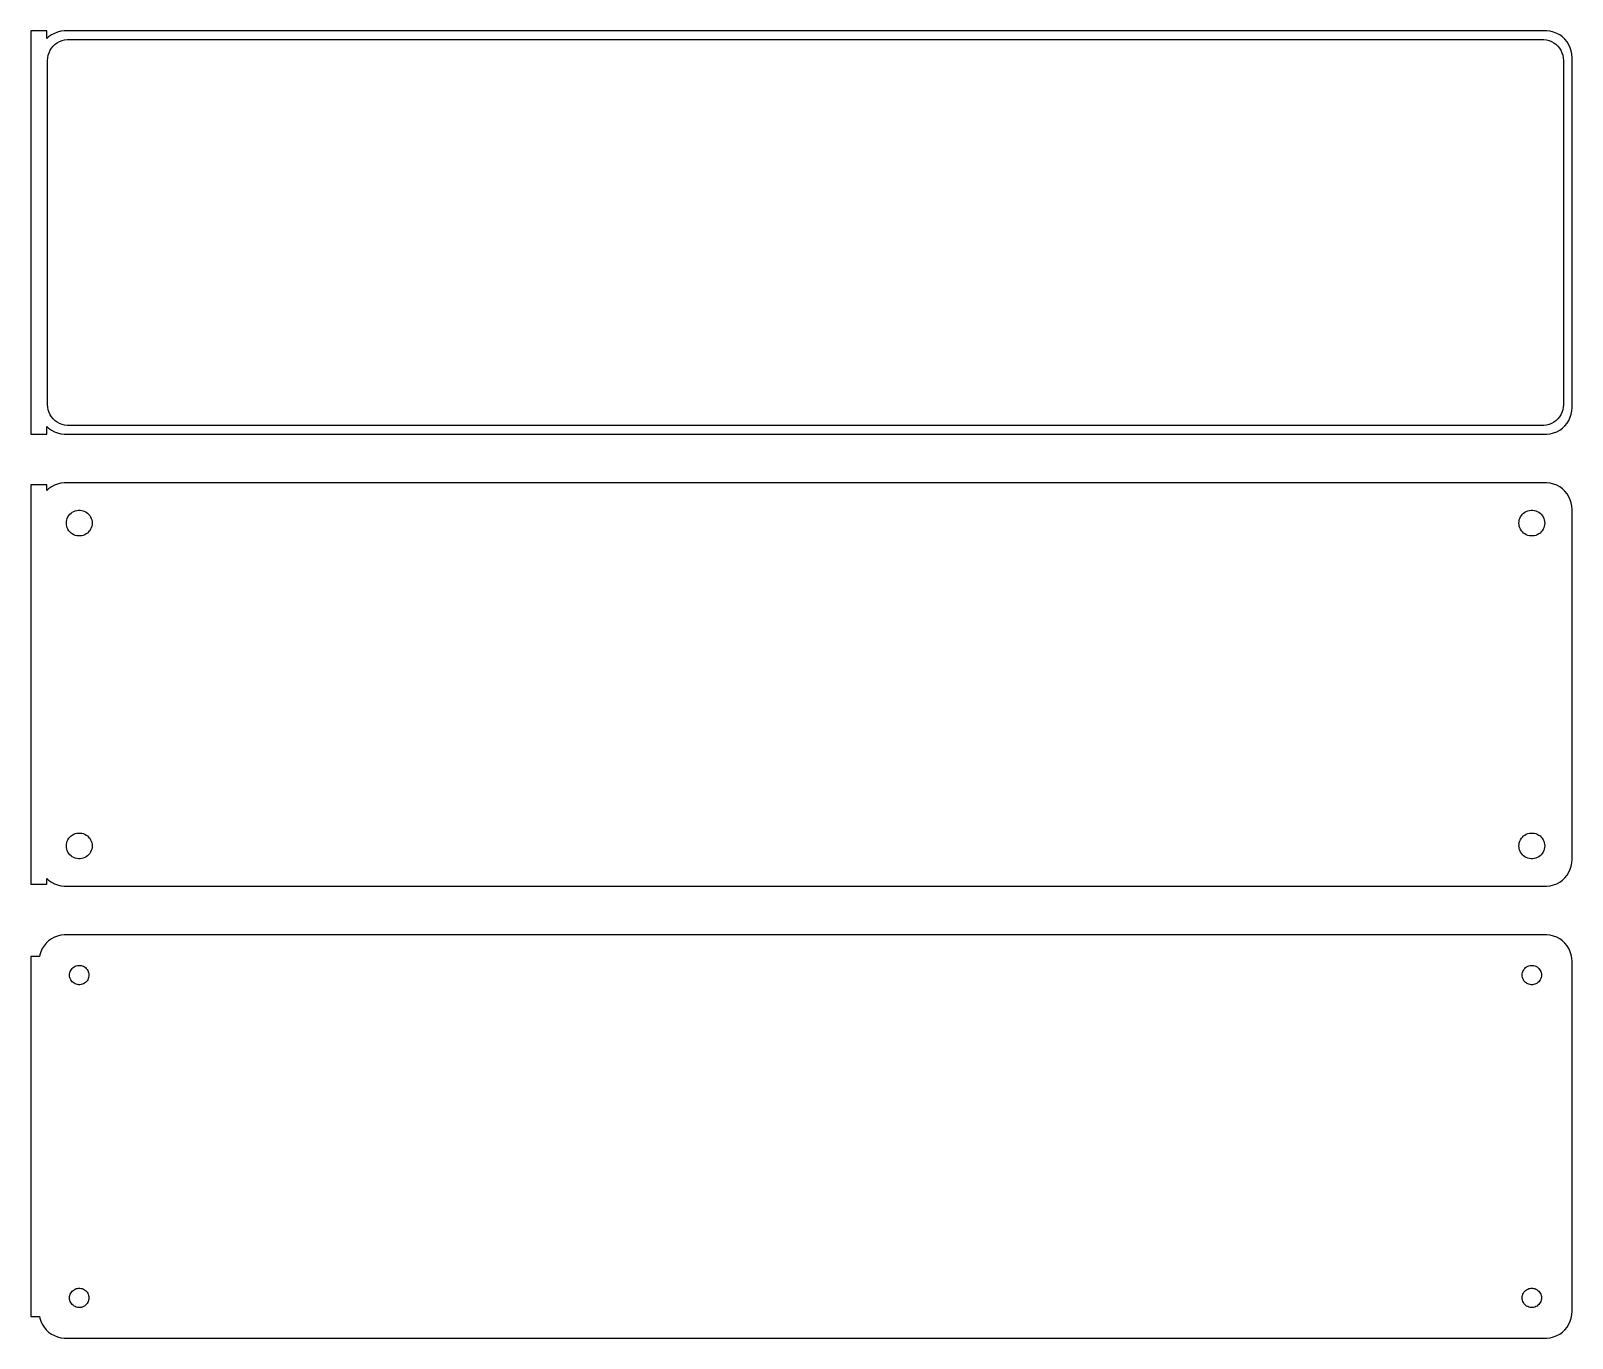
# Model space of a CAD drawing. Header units: metres. Extents: x -144 to 142, y 131 to 373.
import ezdxf

# ---------------------------------------------------------------- set-up
doc = ezdxf.new("R2010")
doc.units = ezdxf.units.M

msp = doc.modelspace()

# ---------------------------------------------------------------- linework, layer by layer
for p, q in [((-141, 373.49), (-144, 373.49)), ((-144, 373.49), (-144, 298.51)), ((-141, 372.059), (-141, 373.49)), ((-140.179, 372.722), (-140.687, 372.353)), ((-139.629, 373.024), (-140.179, 372.722)), ((-139.045, 373.255), (-139.629, 373.024)), ((-138.437, 373.411), (-139.045, 373.255)), ((-137.814, 373.49), (-138.437, 373.411)), ((137.814, 373.49), (-137.814, 373.49)), ((138.437, 373.411), (137.814, 373.49)), ((139.045, 373.255), (138.437, 373.411)), ((139.629, 373.024), (139.045, 373.255)), ((140.179, 372.722), (139.629, 373.024)), ((140.687, 372.353), (140.179, 372.722)), ((-140.687, 372.353), (-141, 372.059)), ((-140.601, 369.426), (-140.394, 369.866)), ((-140.394, 369.866), (-140.133, 370.276)), ((-140.133, 370.276), (-139.823, 370.651)), ((-139.823, 370.651), (-139.469, 370.984)), ((-139.469, 370.984), (-139.075, 371.27)), ((-139.075, 371.27), (-138.649, 371.504)), ((-138.649, 371.504), (-138.197, 371.683)), ((-138.197, 371.683), (-137.726, 371.804)), ((-137.726, 371.804), (-137.243, 371.865)), ((-137.243, 371.865), (137.243, 371.865)), ((137.243, 371.865), (137.726, 371.804)), ((137.726, 371.804), (138.197, 371.683)), ((138.197, 371.683), (138.649, 371.504)), ((138.649, 371.504), (139.075, 371.27)), ((139.075, 371.27), (139.469, 370.984)), ((139.469, 370.984), (139.823, 370.651)), ((139.823, 370.651), (140.133, 370.276)), ((140.133, 370.276), (140.394, 369.866)), ((140.394, 369.866), (140.601, 369.426)), ((141.145, 371.923), (140.687, 372.353)), ((141.545, 371.439), (141.145, 371.923)), ((141.882, 370.909), (141.545, 371.439)), ((142.149, 370.341), (141.882, 370.909)), ((142.343, 369.743), (142.149, 370.341)), ((142.461, 369.127), (142.343, 369.743)), ((-140.873, 368), (-140.842, 368.485)), ((-140.873, 304), (-140.873, 368)), ((-140.842, 368.485), (-140.751, 368.963)), ((-140.751, 368.963), (-140.601, 369.426)), ((140.601, 369.426), (140.751, 368.963)), ((140.751, 368.963), (140.842, 368.485)), ((140.842, 368.485), (140.873, 368)), ((140.873, 368), (140.873, 304)), ((142.5, 368.5), (142.461, 369.127)), ((142.5, 303.5), (142.5, 368.5)), ((-140.842, 303.515), (-140.873, 304)), ((140.873, 304), (140.842, 303.515)), ((-140.751, 303.037), (-140.842, 303.515)), ((-140.601, 302.574), (-140.751, 303.037)), ((-140.394, 302.134), (-140.601, 302.574)), ((-140.133, 301.724), (-140.394, 302.134)), ((-139.823, 301.349), (-140.133, 301.724)), ((-139.469, 301.016), (-139.823, 301.349)), ((-139.075, 300.73), (-139.469, 301.016)), ((139.469, 301.016), (139.075, 300.73)), ((139.823, 301.349), (139.469, 301.016)), ((140.133, 301.724), (139.823, 301.349)), ((140.394, 302.134), (140.133, 301.724)), ((140.601, 302.574), (140.394, 302.134)), ((140.751, 303.037), (140.601, 302.574)), ((140.842, 303.515), (140.751, 303.037)), ((141.545, 300.561), (141.882, 301.091)), ((141.882, 301.091), (142.149, 301.659)), ((142.149, 301.659), (142.343, 302.257)), ((142.343, 302.257), (142.461, 302.873)), ((142.461, 302.873), (142.5, 303.5)), ((-144, 298.51), (-141, 298.51)), ((-141, 299.941), (-140.687, 299.647)), ((-141, 298.51), (-141, 299.941)), ((-140.687, 299.647), (-140.179, 299.278)), ((-140.179, 299.278), (-139.629, 298.976)), ((-139.629, 298.976), (-139.045, 298.745)), ((-138.649, 300.496), (-139.075, 300.73)), ((-139.045, 298.745), (-138.437, 298.589)), ((-138.197, 300.317), (-138.649, 300.496)), ((-138.437, 298.589), (-137.814, 298.51)), ((-137.726, 300.196), (-138.197, 300.317)), ((-137.814, 298.51), (137.814, 298.51)), ((-137.243, 300.135), (-137.726, 300.196)), ((137.243, 300.135), (-137.243, 300.135)), ((137.726, 300.196), (137.243, 300.135)), ((138.197, 300.317), (137.726, 300.196)), ((137.814, 298.51), (138.437, 298.589)), ((138.649, 300.496), (138.197, 300.317)), ((138.437, 298.589), (139.045, 298.745)), ((139.075, 300.73), (138.649, 300.496)), ((139.045, 298.745), (139.629, 298.976)), ((139.629, 298.976), (140.179, 299.278)), ((140.179, 299.278), (140.687, 299.647)), ((140.687, 299.647), (141.145, 300.077)), ((141.145, 300.077), (141.545, 300.561)), ((-138.437, 289.411), (-139.045, 289.255)), ((-137.814, 289.49), (-138.437, 289.411)), ((137.814, 289.49), (-137.814, 289.49)), ((138.437, 289.411), (137.814, 289.49)), ((139.045, 289.255), (138.437, 289.411)), ((-141, 289.115), (-144, 289.115)), ((-144, 289.115), (-144, 214.885)), ((-141, 288.059), (-141, 289.115)), ((-140.687, 288.353), (-141, 288.059)), ((-140.179, 288.722), (-140.687, 288.353)), ((-139.629, 289.024), (-140.179, 288.722)), ((-139.045, 289.255), (-139.629, 289.024)), ((139.629, 289.024), (139.045, 289.255)), ((140.179, 288.722), (139.629, 289.024)), ((140.687, 288.353), (140.179, 288.722)), ((141.145, 287.923), (140.687, 288.353)), ((141.545, 287.439), (141.145, 287.923)), ((141.882, 286.909), (141.545, 287.439)), ((142.149, 286.341), (141.882, 286.909)), ((-136.942, 283.411), (-136.75, 283.643)), ((-136.75, 283.643), (-136.53, 283.849)), ((-136.53, 283.849), (-136.286, 284.026)), ((-136.286, 284.026), (-136.022, 284.172)), ((-136.022, 284.172), (-135.742, 284.283)), ((-135.742, 284.283), (-135.45, 284.357)), ((-135.45, 284.357), (-135.151, 284.395)), ((-135.151, 284.395), (-134.849, 284.395)), ((-134.849, 284.395), (-134.55, 284.357)), ((-134.55, 284.357), (-134.258, 284.283)), ((-134.258, 284.283), (-133.978, 284.172)), ((-133.978, 284.172), (-133.714, 284.026)), ((-133.714, 284.026), (-133.47, 283.849)), ((-133.47, 283.849), (-133.25, 283.643)), ((-133.25, 283.643), (-133.058, 283.411)), ((133.058, 283.411), (133.25, 283.643)), ((133.25, 283.643), (133.47, 283.849)), ((133.47, 283.849), (133.714, 284.026)), ((133.714, 284.026), (133.978, 284.172)), ((133.978, 284.172), (134.258, 284.283)), ((134.258, 284.283), (134.55, 284.357)), ((134.55, 284.357), (134.849, 284.395)), ((134.849, 284.395), (135.151, 284.395)), ((135.151, 284.395), (135.45, 284.357)), ((135.45, 284.357), (135.742, 284.283)), ((135.742, 284.283), (136.022, 284.172)), ((136.022, 284.172), (136.286, 284.026)), ((136.286, 284.026), (136.53, 283.849)), ((136.53, 283.849), (136.75, 283.643)), ((136.75, 283.643), (136.942, 283.411)), ((142.343, 285.743), (142.149, 286.341)), ((142.461, 285.127), (142.343, 285.743)), ((142.5, 284.5), (142.461, 285.127)), ((142.5, 219.5), (142.5, 284.5)), ((-137.4, 282), (-137.381, 282.301)), ((-137.381, 281.699), (-137.4, 282)), ((-137.381, 282.301), (-137.325, 282.597)), ((-137.325, 281.403), (-137.381, 281.699)), ((-137.325, 282.597), (-137.231, 282.883)), ((-137.231, 281.117), (-137.325, 281.403)), ((-137.231, 282.883), (-137.103, 283.156)), ((-137.103, 280.844), (-137.231, 281.117)), ((-137.103, 283.156), (-136.942, 283.411)), ((-136.942, 280.589), (-137.103, 280.844)), ((-133.058, 283.411), (-132.897, 283.156)), ((-132.897, 280.844), (-133.058, 280.589)), ((-132.897, 283.156), (-132.769, 282.883)), ((-132.769, 281.117), (-132.897, 280.844)), ((-132.769, 282.883), (-132.675, 282.597)), ((-132.675, 281.403), (-132.769, 281.117)), ((-132.675, 282.597), (-132.619, 282.301)), ((-132.619, 281.699), (-132.675, 281.403)), ((-132.619, 282.301), (-132.6, 282)), ((-132.6, 282), (-132.619, 281.699)), ((132.6, 282), (132.619, 282.301)), ((132.619, 281.699), (132.6, 282)), ((132.619, 282.301), (132.675, 282.597)), ((132.675, 281.403), (132.619, 281.699)), ((132.675, 282.597), (132.769, 282.883)), ((132.769, 281.117), (132.675, 281.403)), ((132.769, 282.883), (132.897, 283.156)), ((132.897, 280.844), (132.769, 281.117)), ((132.897, 283.156), (133.058, 283.411)), ((133.058, 280.589), (132.897, 280.844)), ((136.942, 283.411), (137.103, 283.156)), ((137.103, 280.844), (136.942, 280.589)), ((137.103, 283.156), (137.231, 282.883)), ((137.231, 281.117), (137.103, 280.844)), ((137.231, 282.883), (137.325, 282.597)), ((137.325, 281.403), (137.231, 281.117)), ((137.325, 282.597), (137.381, 282.301)), ((137.381, 281.699), (137.325, 281.403)), ((137.381, 282.301), (137.4, 282)), ((137.4, 282), (137.381, 281.699)), ((-136.75, 280.357), (-136.942, 280.589)), ((-136.53, 280.151), (-136.75, 280.357)), ((-136.286, 279.974), (-136.53, 280.151)), ((-136.022, 279.828), (-136.286, 279.974)), ((-135.742, 279.717), (-136.022, 279.828)), ((-135.45, 279.643), (-135.742, 279.717)), ((-135.151, 279.605), (-135.45, 279.643)), ((-134.849, 279.605), (-135.151, 279.605)), ((-134.55, 279.643), (-134.849, 279.605)), ((-134.258, 279.717), (-134.55, 279.643)), ((-133.978, 279.828), (-134.258, 279.717)), ((-133.714, 279.974), (-133.978, 279.828)), ((-133.47, 280.151), (-133.714, 279.974)), ((-133.25, 280.357), (-133.47, 280.151)), ((-133.058, 280.589), (-133.25, 280.357)), ((133.25, 280.357), (133.058, 280.589)), ((133.47, 280.151), (133.25, 280.357)), ((133.714, 279.974), (133.47, 280.151)), ((133.978, 279.828), (133.714, 279.974)), ((134.258, 279.717), (133.978, 279.828)), ((134.55, 279.643), (134.258, 279.717)), ((134.849, 279.605), (134.55, 279.643)), ((135.151, 279.605), (134.849, 279.605)), ((135.45, 279.643), (135.151, 279.605)), ((135.742, 279.717), (135.45, 279.643)), ((136.022, 279.828), (135.742, 279.717)), ((136.286, 279.974), (136.022, 279.828)), ((136.53, 280.151), (136.286, 279.974)), ((136.75, 280.357), (136.53, 280.151)), ((136.942, 280.589), (136.75, 280.357)), ((-136.942, 223.411), (-136.75, 223.643)), ((-136.75, 223.643), (-136.53, 223.849)), ((-136.53, 223.849), (-136.286, 224.026)), ((-136.286, 224.026), (-136.022, 224.172)), ((-136.022, 224.172), (-135.742, 224.283)), ((-135.742, 224.283), (-135.45, 224.357)), ((-135.45, 224.357), (-135.151, 224.395)), ((-135.151, 224.395), (-134.849, 224.395)), ((-134.849, 224.395), (-134.55, 224.357)), ((-134.55, 224.357), (-134.258, 224.283)), ((-134.258, 224.283), (-133.978, 224.172)), ((-133.978, 224.172), (-133.714, 224.026)), ((-133.714, 224.026), (-133.47, 223.849)), ((-133.47, 223.849), (-133.25, 223.643)), ((-133.25, 223.643), (-133.058, 223.411)), ((133.058, 223.411), (133.25, 223.643)), ((133.25, 223.643), (133.47, 223.849)), ((133.47, 223.849), (133.714, 224.026)), ((133.714, 224.026), (133.978, 224.172)), ((133.978, 224.172), (134.258, 224.283)), ((134.258, 224.283), (134.55, 224.357)), ((134.55, 224.357), (134.849, 224.395)), ((134.849, 224.395), (135.151, 224.395)), ((135.151, 224.395), (135.45, 224.357)), ((135.45, 224.357), (135.742, 224.283)), ((135.742, 224.283), (136.022, 224.172)), ((136.022, 224.172), (136.286, 224.026)), ((136.286, 224.026), (136.53, 223.849)), ((136.53, 223.849), (136.75, 223.643)), ((136.75, 223.643), (136.942, 223.411)), ((-137.4, 222), (-137.381, 222.301)), ((-137.381, 221.699), (-137.4, 222)), ((-137.381, 222.301), (-137.325, 222.597)), ((-137.325, 221.403), (-137.381, 221.699)), ((-137.325, 222.597), (-137.231, 222.883)), ((-137.231, 221.117), (-137.325, 221.403)), ((-137.231, 222.883), (-137.103, 223.156)), ((-137.103, 220.844), (-137.231, 221.117)), ((-137.103, 223.156), (-136.942, 223.411)), ((-136.942, 220.589), (-137.103, 220.844)), ((-133.058, 223.411), (-132.897, 223.156)), ((-132.897, 220.844), (-133.058, 220.589)), ((-132.897, 223.156), (-132.769, 222.883)), ((-132.769, 221.117), (-132.897, 220.844)), ((-132.769, 222.883), (-132.675, 222.597)), ((-132.675, 221.403), (-132.769, 221.117)), ((-132.675, 222.597), (-132.619, 222.301)), ((-132.619, 221.699), (-132.675, 221.403)), ((-132.619, 222.301), (-132.6, 222)), ((-132.6, 222), (-132.619, 221.699)), ((132.6, 222), (132.619, 222.301)), ((132.619, 221.699), (132.6, 222)), ((132.619, 222.301), (132.675, 222.597)), ((132.675, 221.403), (132.619, 221.699)), ((132.675, 222.597), (132.769, 222.883)), ((132.769, 221.117), (132.675, 221.403)), ((132.769, 222.883), (132.897, 223.156)), ((132.897, 220.844), (132.769, 221.117)), ((132.897, 223.156), (133.058, 223.411)), ((133.058, 220.589), (132.897, 220.844)), ((136.942, 223.411), (137.103, 223.156)), ((137.103, 220.844), (136.942, 220.589)), ((137.103, 223.156), (137.231, 222.883)), ((137.231, 221.117), (137.103, 220.844)), ((137.231, 222.883), (137.325, 222.597)), ((137.325, 221.403), (137.231, 221.117)), ((137.325, 222.597), (137.381, 222.301)), ((137.381, 221.699), (137.325, 221.403)), ((137.381, 222.301), (137.4, 222)), ((137.4, 222), (137.381, 221.699)), ((-136.75, 220.357), (-136.942, 220.589)), ((-136.53, 220.151), (-136.75, 220.357)), ((-136.286, 219.974), (-136.53, 220.151)), ((-136.022, 219.828), (-136.286, 219.974)), ((-135.742, 219.717), (-136.022, 219.828)), ((-135.45, 219.643), (-135.742, 219.717)), ((-135.151, 219.605), (-135.45, 219.643)), ((-134.849, 219.605), (-135.151, 219.605)), ((-134.55, 219.643), (-134.849, 219.605)), ((-134.258, 219.717), (-134.55, 219.643)), ((-133.978, 219.828), (-134.258, 219.717)), ((-133.714, 219.974), (-133.978, 219.828)), ((-133.47, 220.151), (-133.714, 219.974)), ((-133.25, 220.357), (-133.47, 220.151)), ((-133.058, 220.589), (-133.25, 220.357)), ((133.25, 220.357), (133.058, 220.589)), ((133.47, 220.151), (133.25, 220.357)), ((133.714, 219.974), (133.47, 220.151)), ((133.978, 219.828), (133.714, 219.974)), ((134.258, 219.717), (133.978, 219.828)), ((134.55, 219.643), (134.258, 219.717)), ((134.849, 219.605), (134.55, 219.643)), ((135.151, 219.605), (134.849, 219.605)), ((135.45, 219.643), (135.151, 219.605)), ((135.742, 219.717), (135.45, 219.643)), ((136.022, 219.828), (135.742, 219.717)), ((136.286, 219.974), (136.022, 219.828)), ((136.53, 220.151), (136.286, 219.974)), ((136.75, 220.357), (136.53, 220.151)), ((136.942, 220.589), (136.75, 220.357)), ((142.149, 217.659), (142.343, 218.257)), ((142.343, 218.257), (142.461, 218.873)), ((142.461, 218.873), (142.5, 219.5)), ((-144, 214.885), (-141, 214.885)), ((-141, 214.885), (-141, 215.941)), ((-141, 215.941), (-140.687, 215.647)), ((-140.687, 215.647), (-140.179, 215.278)), ((-140.179, 215.278), (-139.629, 214.976)), ((-139.629, 214.976), (-139.045, 214.745)), ((139.045, 214.745), (139.629, 214.976)), ((139.629, 214.976), (140.179, 215.278)), ((140.179, 215.278), (140.687, 215.647)), ((140.687, 215.647), (141.145, 216.077)), ((141.145, 216.077), (141.545, 216.561)), ((141.545, 216.561), (141.882, 217.091)), ((141.882, 217.091), (142.149, 217.659)), ((-139.045, 214.745), (-138.437, 214.589)), ((-138.437, 214.589), (-137.814, 214.51)), ((-137.814, 214.51), (137.814, 214.51)), ((137.814, 214.51), (138.437, 214.589)), ((138.437, 214.589), (139.045, 214.745)), ((-141.545, 203.439), (-141.882, 202.909)), ((-141.145, 203.923), (-141.545, 203.439)), ((-140.687, 204.353), (-141.145, 203.923)), ((-140.179, 204.722), (-140.687, 204.353)), ((-139.629, 205.024), (-140.179, 204.722)), ((-139.045, 205.255), (-139.629, 205.024)), ((-138.437, 205.411), (-139.045, 205.255)), ((-137.814, 205.49), (-138.437, 205.411)), ((137.814, 205.49), (-137.814, 205.49)), ((138.437, 205.411), (137.814, 205.49)), ((139.045, 205.255), (138.437, 205.411)), ((139.629, 205.024), (139.045, 205.255)), ((140.179, 204.722), (139.629, 205.024)), ((140.687, 204.353), (140.179, 204.722)), ((141.145, 203.923), (140.687, 204.353)), ((141.545, 203.439), (141.145, 203.923)), ((141.882, 202.909), (141.545, 203.439)), ((-142.4, 201.444), (-144, 201.444)), ((-144, 201.444), (-144, 134.556)), ((-142.343, 201.743), (-142.4, 201.444)), ((-142.149, 202.341), (-142.343, 201.743)), ((-141.882, 202.909), (-142.149, 202.341)), ((142.149, 202.341), (141.882, 202.909)), ((142.343, 201.743), (142.149, 202.341)), ((142.461, 201.127), (142.343, 201.743)), ((142.5, 200.5), (142.461, 201.127)), ((-136.8, 198), (-136.786, 198.226)), ((-136.786, 197.774), (-136.8, 198)), ((-136.786, 198.226), (-136.743, 198.448)), ((-136.743, 197.552), (-136.786, 197.774)), ((-136.743, 198.448), (-136.674, 198.663)), ((-136.674, 198.663), (-136.577, 198.867)), ((-136.577, 198.867), (-136.456, 199.058)), ((-136.456, 199.058), (-136.312, 199.232)), ((-136.312, 199.232), (-136.147, 199.387)), ((-136.147, 199.387), (-135.964, 199.52)), ((-135.964, 199.52), (-135.766, 199.629)), ((-135.766, 199.629), (-135.556, 199.712)), ((-135.556, 199.712), (-135.337, 199.768)), ((-135.337, 199.768), (-135.113, 199.796)), ((-135.113, 199.796), (-134.887, 199.796)), ((-134.887, 199.796), (-134.663, 199.768)), ((-134.663, 199.768), (-134.444, 199.712)), ((-134.444, 199.712), (-134.234, 199.629)), ((-134.234, 199.629), (-134.036, 199.52)), ((-134.036, 199.52), (-133.853, 199.387)), ((-133.853, 199.387), (-133.688, 199.232)), ((-133.688, 199.232), (-133.544, 199.058)), ((-133.544, 199.058), (-133.423, 198.867)), ((-133.423, 198.867), (-133.326, 198.663)), ((-133.326, 198.663), (-133.257, 198.448)), ((-133.257, 198.448), (-133.214, 198.226)), ((-133.214, 197.774), (-133.257, 197.552)), ((-133.214, 198.226), (-133.2, 198)), ((-133.2, 198), (-133.214, 197.774)), ((133.2, 198), (133.214, 198.226)), ((133.214, 197.774), (133.2, 198)), ((133.214, 198.226), (133.257, 198.448)), ((133.257, 197.552), (133.214, 197.774)), ((133.257, 198.448), (133.326, 198.663)), ((133.326, 198.663), (133.423, 198.867)), ((133.423, 198.867), (133.544, 199.058)), ((133.544, 199.058), (133.688, 199.232)), ((133.688, 199.232), (133.853, 199.387)), ((133.853, 199.387), (134.036, 199.52)), ((134.036, 199.52), (134.234, 199.629)), ((134.234, 199.629), (134.444, 199.712)), ((134.444, 199.712), (134.663, 199.768)), ((134.663, 199.768), (134.887, 199.796)), ((134.887, 199.796), (135.113, 199.796)), ((135.113, 199.796), (135.337, 199.768)), ((135.337, 199.768), (135.556, 199.712)), ((135.556, 199.712), (135.766, 199.629)), ((135.766, 199.629), (135.964, 199.52)), ((135.964, 199.52), (136.147, 199.387)), ((136.147, 199.387), (136.312, 199.232)), ((136.312, 199.232), (136.456, 199.058)), ((136.456, 199.058), (136.577, 198.867)), ((136.577, 198.867), (136.674, 198.663)), ((136.674, 198.663), (136.743, 198.448)), ((136.743, 198.448), (136.786, 198.226)), ((136.786, 197.774), (136.743, 197.552)), ((136.786, 198.226), (136.8, 198)), ((136.8, 198), (136.786, 197.774)), ((142.5, 135.5), (142.5, 200.5)), ((-136.674, 197.337), (-136.743, 197.552)), ((-136.577, 197.133), (-136.674, 197.337)), ((-136.456, 196.942), (-136.577, 197.133)), ((-136.312, 196.768), (-136.456, 196.942)), ((-136.147, 196.613), (-136.312, 196.768)), ((-135.964, 196.48), (-136.147, 196.613)), ((-135.766, 196.371), (-135.964, 196.48)), ((-135.556, 196.288), (-135.766, 196.371)), ((-135.337, 196.232), (-135.556, 196.288)), ((-135.113, 196.204), (-135.337, 196.232)), ((-134.887, 196.204), (-135.113, 196.204)), ((-134.663, 196.232), (-134.887, 196.204)), ((-134.444, 196.288), (-134.663, 196.232)), ((-134.234, 196.371), (-134.444, 196.288)), ((-134.036, 196.48), (-134.234, 196.371)), ((-133.853, 196.613), (-134.036, 196.48)), ((-133.688, 196.768), (-133.853, 196.613)), ((-133.544, 196.942), (-133.688, 196.768)), ((-133.423, 197.133), (-133.544, 196.942)), ((-133.326, 197.337), (-133.423, 197.133)), ((-133.257, 197.552), (-133.326, 197.337)), ((133.326, 197.337), (133.257, 197.552)), ((133.423, 197.133), (133.326, 197.337)), ((133.544, 196.942), (133.423, 197.133)), ((133.688, 196.768), (133.544, 196.942)), ((133.853, 196.613), (133.688, 196.768)), ((134.036, 196.48), (133.853, 196.613)), ((134.234, 196.371), (134.036, 196.48)), ((134.444, 196.288), (134.234, 196.371)), ((134.663, 196.232), (134.444, 196.288)), ((134.887, 196.204), (134.663, 196.232)), ((135.113, 196.204), (134.887, 196.204)), ((135.337, 196.232), (135.113, 196.204)), ((135.556, 196.288), (135.337, 196.232)), ((135.766, 196.371), (135.556, 196.288)), ((135.964, 196.48), (135.766, 196.371)), ((136.147, 196.613), (135.964, 196.48)), ((136.312, 196.768), (136.147, 196.613)), ((136.456, 196.942), (136.312, 196.768)), ((136.577, 197.133), (136.456, 196.942)), ((136.674, 197.337), (136.577, 197.133)), ((136.743, 197.552), (136.674, 197.337)), ((-136.8, 138), (-136.786, 138.226)), ((-136.786, 137.774), (-136.8, 138)), ((-136.786, 138.226), (-136.743, 138.448)), ((-136.743, 137.552), (-136.786, 137.774)), ((-136.743, 138.448), (-136.674, 138.663)), ((-136.674, 137.337), (-136.743, 137.552)), ((-136.674, 138.663), (-136.577, 138.867)), ((-136.577, 138.867), (-136.456, 139.058)), ((-136.456, 139.058), (-136.312, 139.232)), ((-136.312, 139.232), (-136.147, 139.387)), ((-136.147, 139.387), (-135.964, 139.52)), ((-135.964, 139.52), (-135.766, 139.629)), ((-135.766, 139.629), (-135.556, 139.712)), ((-135.556, 139.712), (-135.337, 139.768)), ((-135.337, 139.768), (-135.113, 139.796)), ((-135.113, 139.796), (-134.887, 139.796)), ((-134.887, 139.796), (-134.663, 139.768)), ((-134.663, 139.768), (-134.444, 139.712)), ((-134.444, 139.712), (-134.234, 139.629)), ((-134.234, 139.629), (-134.036, 139.52)), ((-134.036, 139.52), (-133.853, 139.387)), ((-133.853, 139.387), (-133.688, 139.232)), ((-133.688, 139.232), (-133.544, 139.058)), ((-133.544, 139.058), (-133.423, 138.867)), ((-133.423, 138.867), (-133.326, 138.663)), ((-133.326, 138.663), (-133.257, 138.448)), ((-133.257, 137.552), (-133.326, 137.337)), ((-133.257, 138.448), (-133.214, 138.226)), ((-133.214, 137.774), (-133.257, 137.552)), ((-133.214, 138.226), (-133.2, 138)), ((-133.2, 138), (-133.214, 137.774)), ((133.2, 138), (133.214, 138.226)), ((133.214, 137.774), (133.2, 138)), ((133.214, 138.226), (133.257, 138.448)), ((133.257, 137.552), (133.214, 137.774)), ((133.257, 138.448), (133.326, 138.663)), ((133.326, 137.337), (133.257, 137.552)), ((133.326, 138.663), (133.423, 138.867)), ((133.423, 138.867), (133.544, 139.058)), ((133.544, 139.058), (133.688, 139.232)), ((133.688, 139.232), (133.853, 139.387)), ((133.853, 139.387), (134.036, 139.52)), ((134.036, 139.52), (134.234, 139.629)), ((134.234, 139.629), (134.444, 139.712)), ((134.444, 139.712), (134.663, 139.768)), ((134.663, 139.768), (134.887, 139.796)), ((134.887, 139.796), (135.113, 139.796)), ((135.113, 139.796), (135.337, 139.768)), ((135.337, 139.768), (135.556, 139.712)), ((135.556, 139.712), (135.766, 139.629)), ((135.766, 139.629), (135.964, 139.52)), ((135.964, 139.52), (136.147, 139.387)), ((136.147, 139.387), (136.312, 139.232)), ((136.312, 139.232), (136.456, 139.058)), ((136.456, 139.058), (136.577, 138.867)), ((136.577, 138.867), (136.674, 138.663)), ((136.674, 138.663), (136.743, 138.448)), ((136.743, 137.552), (136.674, 137.337)), ((136.743, 138.448), (136.786, 138.226)), ((136.786, 137.774), (136.743, 137.552)), ((136.786, 138.226), (136.8, 138)), ((136.8, 138), (136.786, 137.774)), ((-136.577, 137.133), (-136.674, 137.337)), ((-136.456, 136.942), (-136.577, 137.133)), ((-136.312, 136.768), (-136.456, 136.942)), ((-136.147, 136.613), (-136.312, 136.768)), ((-135.964, 136.48), (-136.147, 136.613)), ((-135.766, 136.371), (-135.964, 136.48)), ((-135.556, 136.288), (-135.766, 136.371)), ((-135.337, 136.232), (-135.556, 136.288)), ((-135.113, 136.204), (-135.337, 136.232)), ((-134.887, 136.204), (-135.113, 136.204)), ((-134.663, 136.232), (-134.887, 136.204)), ((-134.444, 136.288), (-134.663, 136.232)), ((-134.234, 136.371), (-134.444, 136.288)), ((-134.036, 136.48), (-134.234, 136.371)), ((-133.853, 136.613), (-134.036, 136.48)), ((-133.688, 136.768), (-133.853, 136.613)), ((-133.544, 136.942), (-133.688, 136.768)), ((-133.423, 137.133), (-133.544, 136.942)), ((-133.326, 137.337), (-133.423, 137.133)), ((133.423, 137.133), (133.326, 137.337)), ((133.544, 136.942), (133.423, 137.133)), ((133.688, 136.768), (133.544, 136.942)), ((133.853, 136.613), (133.688, 136.768)), ((134.036, 136.48), (133.853, 136.613)), ((134.234, 136.371), (134.036, 136.48)), ((134.444, 136.288), (134.234, 136.371)), ((134.663, 136.232), (134.444, 136.288)), ((134.887, 136.204), (134.663, 136.232)), ((135.113, 136.204), (134.887, 136.204)), ((135.337, 136.232), (135.113, 136.204)), ((135.556, 136.288), (135.337, 136.232)), ((135.766, 136.371), (135.556, 136.288)), ((135.964, 136.48), (135.766, 136.371)), ((136.147, 136.613), (135.964, 136.48)), ((136.312, 136.768), (136.147, 136.613)), ((136.456, 136.942), (136.312, 136.768)), ((136.577, 137.133), (136.456, 136.942)), ((136.674, 137.337), (136.577, 137.133)), ((142.343, 134.257), (142.461, 134.873)), ((142.461, 134.873), (142.5, 135.5)), ((-144, 134.556), (-142.4, 134.556)), ((-142.4, 134.556), (-142.343, 134.257)), ((-142.343, 134.257), (-142.149, 133.659)), ((-142.149, 133.659), (-141.882, 133.091)), ((-141.882, 133.091), (-141.545, 132.561)), ((-141.545, 132.561), (-141.145, 132.077)), ((-141.145, 132.077), (-140.687, 131.647)), ((140.687, 131.647), (141.145, 132.077)), ((141.145, 132.077), (141.545, 132.561)), ((141.545, 132.561), (141.882, 133.091)), ((141.882, 133.091), (142.149, 133.659)), ((142.149, 133.659), (142.343, 134.257)), ((-140.687, 131.647), (-140.179, 131.278)), ((-140.179, 131.278), (-139.629, 130.976)), ((-139.629, 130.976), (-139.045, 130.745)), ((-139.045, 130.745), (-138.437, 130.589)), ((-138.437, 130.589), (-137.814, 130.51)), ((-137.814, 130.51), (137.814, 130.51)), ((137.814, 130.51), (138.437, 130.589)), ((138.437, 130.589), (139.045, 130.745)), ((139.045, 130.745), (139.629, 130.976)), ((139.629, 130.976), (140.179, 131.278)), ((140.179, 131.278), (140.687, 131.647))]:
    msp.add_line(p, q)

doc.saveas('drawing.dxf')
